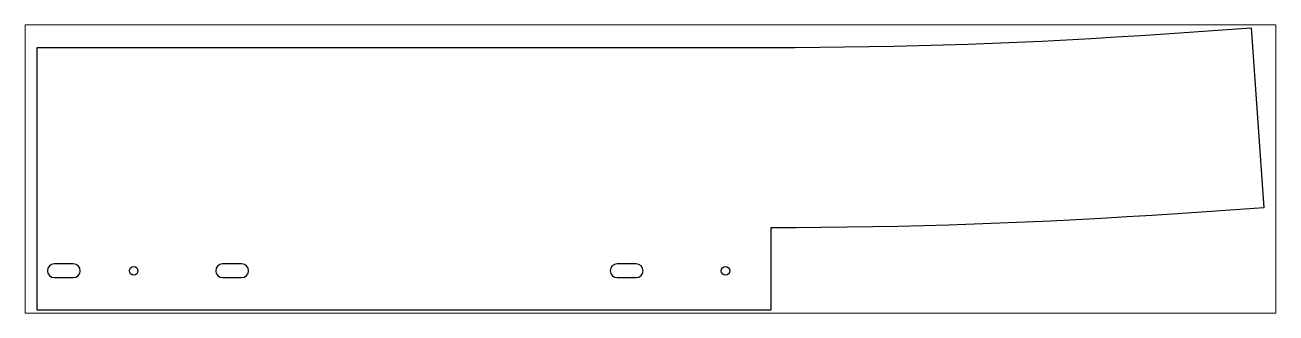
# Paper-space layout 'Layout1' of a CAD drawing. Header units: millimetres. Extents: x 0 to 257, y 68 to 127.
# The model-space entities are those that its viewports show. They can reach past a viewport. Long polylines and large blocks are cut down to what shows.
import ezdxf

# ---------------------------------------------------------------- set-up
doc = ezdxf.new("R2010")
doc.units = ezdxf.units.MM
doc.header["$LTSCALE"] = 25
doc.layers.add('3_Pezzi', color=7, linetype='Continuous')
doc.layers.add('5_Bulloni', color=7, linetype='Continuous')

msp = doc.modelspace()

# ---------------------------------------------------------------- linework, layer by layer
at = {"layer": '3_Pezzi', "color": 3, "linetype": 'Continuous'}
for p, q in [((1144.19, 209.15), (1162.94, 210.41)), ((1162.94, 210.41), (1228.48, 214.96)), ((1228.48, 214.96), (1238, 78.02)), ((305.41, 200), (863.09, 200)), ((305.41, 0), (305.41, 200)), ((863.09, 200), (881.73, 200.04)), ((881.73, 200.04), (900.49, 200.16)), ((900.49, 200.16), (919.25, 200.37)), ((919.25, 200.37), (938.01, 200.65)), ((938.01, 200.65), (956.77, 201.02)), ((956.77, 201.02), (975.53, 201.47)), ((975.53, 201.47), (994.28, 202)), ((994.28, 202), (1013.03, 202.61)), ((1013.03, 202.61), (1031.78, 203.3)), ((1031.78, 203.3), (1050.52, 204.07)), ((1050.52, 204.07), (1069.26, 204.92)), ((1069.26, 204.92), (1088, 205.86)), ((1088, 205.86), (1106.74, 206.87)), ((1106.74, 206.87), (1125.46, 207.97)), ((1125.46, 207.97), (1144.19, 209.15)), ((1238, 78.02), (1172.53, 73.47)), ((1056.62, 66.93), (1037.28, 66.13)), ((1075.96, 67.81), (1056.62, 66.93)), ((1095.29, 68.78), (1075.96, 67.81)), ((1114.62, 69.82), (1095.29, 68.78)), ((1133.94, 70.96), (1114.62, 69.82)), ((1153.26, 72.17), (1133.94, 70.96)), ((1172.53, 73.47), (1153.26, 72.17)), ((882.5, 62.77), (863.09, 62.73)), ((863.09, 62.73), (863.09, 0)), ((901.84, 62.89), (882.5, 62.77)), ((921.19, 63.11), (901.84, 62.89)), ((940.55, 63.4), (921.19, 63.11)), ((959.9, 63.78), (940.55, 63.4)), ((979.25, 64.24), (959.9, 63.78)), ((998.6, 64.79), (979.25, 64.24)), ((1017.94, 65.42), (998.6, 64.79)), ((1037.28, 66.13), (1017.94, 65.42)), ((863.09, 0), (305.41, 0))]:
    msp.add_line(p, q, dxfattribs=at)
at = {"layer": '5_Bulloni', "color": 4, "linetype": 'Continuous'}
for p, q in [((332.81, 35.26), (318.31, 35.26)), ((460.81, 35.26), (446.31, 35.26)), ((760.81, 35.26), (746.31, 35.26)), ((318.31, 24.76), (332.81, 24.76)), ((446.31, 24.76), (460.81, 24.76)), ((746.31, 24.76), (760.81, 24.76))]:
    msp.add_line(p, q, dxfattribs=at)
at = {"layer": '5_Bulloni', "color": 2, "linetype": 'Continuous'}
for centre in [(378.71, 30.01), (828.72, 30.01)]:
    msp.add_circle(centre, 3.25, dxfattribs=at)
at = {"layer": '5_Bulloni', "color": 4, "linetype": 'Continuous'}
for centre, start, end in [((318.31, 30.01), 90, 270), ((332.81, 30.01), 270, 90), ((446.31, 30.01), 90, 270), ((460.81, 30.01), 270, 90), ((746.31, 30.01), 90, 270), ((760.81, 30.01), 270, 90)]:
    msp.add_arc(centre, 5.25, start, end, dxfattribs=at)

psp = doc.layouts.get("Layout1")

# ---------------------------------------------------------------- viewports
at = {"layer": '0'}
psp.add_viewport(center=(128.5, 97.5), size=(257, 59.2391), view_center_point=(771.7, 107.48), view_height=219.2629, dxfattribs=at)

doc.saveas('drawing.dxf')
